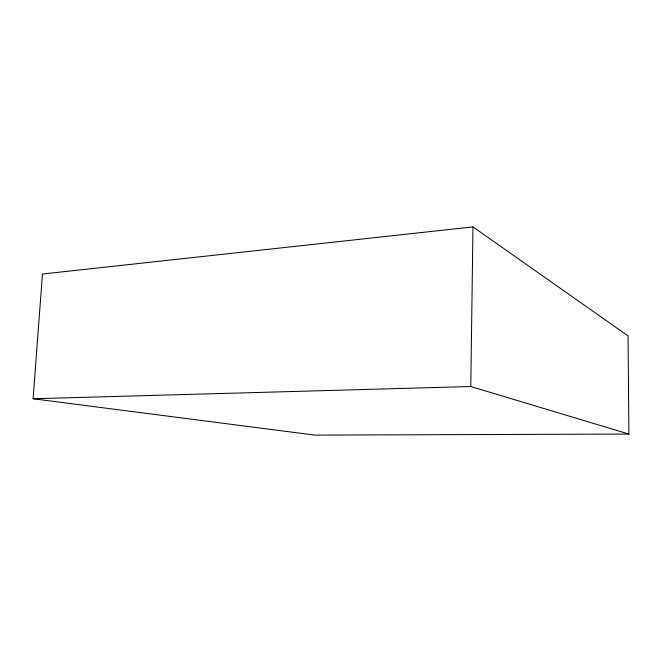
<?xml version="1.0" encoding="UTF-8"?>
<svg xmlns="http://www.w3.org/2000/svg" width="662" height="662" viewBox="0 0 662 662"><rect width="100%" height="100%" fill="white"/><g stroke="black" fill="none" stroke-linecap="round" stroke-linejoin="round"><path stroke-width="0.99" d="M628.9 434.057L470.798 386.525L472.966 226.892L42.459 274.027L33.1 398.756L314.798 435.108L628.9 434.057L628.056 335.924L472.966 226.892M33.1 398.756L470.798 386.525"/></g></svg>
